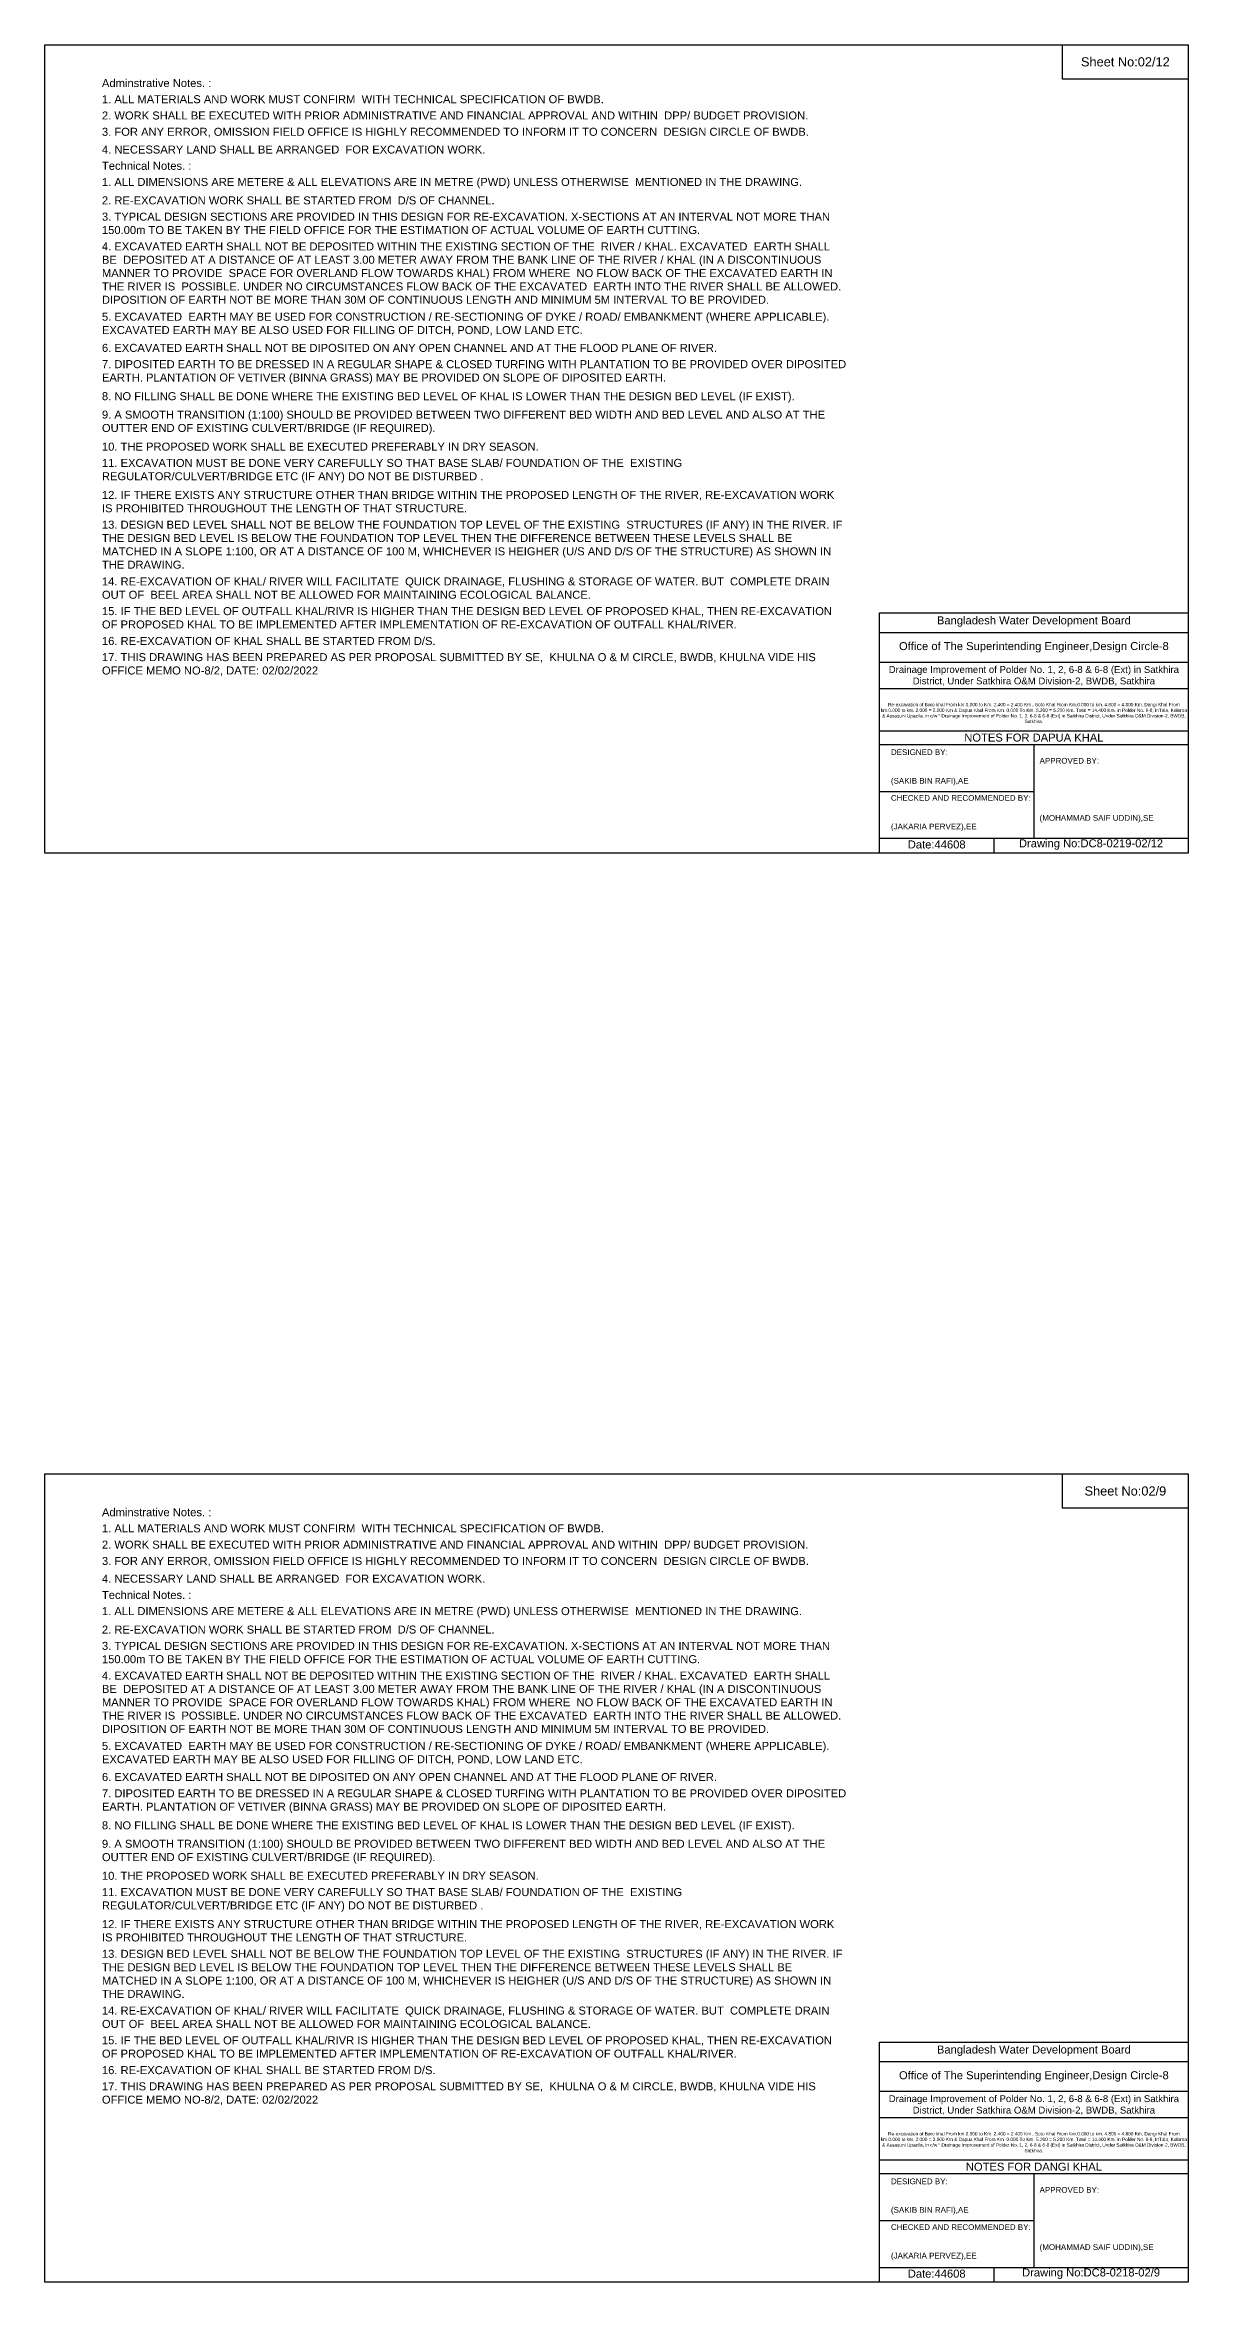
# Model space of a CAD drawing. Header units: inches. Extents: x 91000 to 218000, y -5656 to 30000.
# Drawn here: x 110000 to 118000, y 14344 to 30000 of the extents above; entities that cross this region are included whole.
import ezdxf

# ---------------------------------------------------------------- set-up
doc = ezdxf.new("R2010")
doc.units = ezdxf.units.IN
doc.header["$LTSCALE"] = 7
doc.header["$MEASUREMENT"] = 0
doc.styles.get("Standard").update_dxf_attribs({"font": 'arial.ttf'})

msp = doc.modelspace()

# ---------------------------------------------------------------- linework, layer by layer
for points in [[(110000, 30000), (118000, 30000), (118000, 24344), (110000, 24344)], [(117120, 30000), (118000, 30000), (118000, 29760), (117120, 29760)], [(110000, 20000), (118000, 20000), (118000, 14344), (110000, 14344)], [(117120, 20000), (118000, 20000), (118000, 19760), (117120, 19760)]]:
    msp.add_lwpolyline(points, close=True)
for points in [[(115840, 24344), (115840, 26024), (118000, 26024)], [(115840, 25888), (118000, 25888)], [(115840, 25680), (118000, 25680)], [(115840, 25496), (118000, 25496)], [(115840, 25200), (118000, 25200)], [(115840, 25104), (118000, 25104)], [(116920, 25104), (116920, 24448)], [(115840, 24776), (116920, 24776)], [(115840, 24448), (118000, 24448)], [(116640, 24448), (116640, 24344)], [(115840, 14344), (115840, 16024), (118000, 16024)], [(115840, 15888), (118000, 15888)], [(115840, 15680), (118000, 15680)], [(115840, 15496), (118000, 15496)], [(115840, 15200), (118000, 15200)], [(115840, 15104), (118000, 15104)], [(116920, 15104), (116920, 14448)], [(115840, 14776), (116920, 14776)], [(115840, 14448), (118000, 14448)], [(116640, 14448), (116640, 14344)]]:
    msp.add_lwpolyline(points)

# ---------------------------------------------------------------- texts
at = {"attachment_point": 5}
for s, insert, char_height in [('Sheet No:02/12', (117560, 29880), 64), ('Bangladesh Water Development Board', (116920, 25964), 56), ('Office of The Superintending Engineer,Design Circle-8', (116920, 25784), 56), ('Sheet No:02/9', (117560, 19880), 64), ('Bangladesh Water Development Board', (116920, 15964), 56), ('Office of The Superintending Engineer,Design Circle-8', (116920, 15784), 56)]:
    msp.add_mtext(s, dxfattribs=dict(at, insert=insert, char_height=char_height))
for s, insert, char_height, width, attachment_point in [('Adminstrative Notes. :', (110400, 29760), 56, 5200, 1), ('1. ALL MATERIALS AND WORK MUST CONFIRM  WITH TECHNICAL SPECIFICATION OF BWDB.', (110400, 29647), 56, 5200, 1), ('2. WORK SHALL BE EXECUTED WITH PRIOR ADMINISTRATIVE AND FINANCIAL APPROVAL AND WITHIN  DPP/ BUDGET PROVISION.', (110400, 29533), 56, 5200, 1), ('4. NECESSARY LAND SHALL BE ARRANGED  FOR EXCAVATION WORK. ', (110400, 29295), 56, 5200, 1), ('3. FOR ANY ERROR, OMISSION FIELD OFFICE IS HIGHLY RECOMMENDED TO INFORM IT TO CONCERN  DESIGN CIRCLE OF BWDB.', (110400, 29419), 56, 5200, 1), ('Technical Notes. :', (110400, 29181), 56, 5200, 1), ('1. ALL DIMENSIONS ARE METERE & ALL ELEVATIONS ARE IN METRE (PWD) UNLESS OTHERWISE  MENTIONED IN THE DRAWING.', (110400, 29068), 56, 5200, 1), ('3. TYPICAL DESIGN SECTIONS ARE PROVIDED IN THIS DESIGN FOR RE-EXCAVATION. X-SECTIONS AT AN INTERVAL NOT MORE THAN 150.00m TO BE TAKEN BY THE FIELD OFFICE FOR THE ESTIMATION OF ACTUAL VOLUME OF EARTH CUTTING.', (110400, 28825), 56, 5200, 1), ('2. RE-EXCAVATION WORK SHALL BE STARTED FROM  D/S OF CHANNEL.', (110400, 28939), 56, 5200, 1), ('4. EXCAVATED EARTH SHALL NOT BE DEPOSITED WITHIN THE EXISTING SECTION OF THE  RIVER / KHAL. EXCAVATED  EARTH SHALL BE  DEPOSITED AT A DISTANCE OF AT LEAST 3.00 METER AWAY FROM THE BANK LINE OF THE RIVER / KHAL (IN A DISCONTINUOUS  MANNER TO PROVIDE  SPACE FOR OVERLAND FLOW TOWARDS KHAL) FROM WHERE  NO FLOW BACK OF THE EXCAVATED EARTH IN THE RIVER IS  POSSIBLE. UNDER NO CIRCUMSTANCES FLOW BACK OF THE EXCAVATED  EARTH INTO THE RIVER SHALL BE ALLOWED. DIPOSITION OF EARTH NOT BE MORE THAN 30M OF CONTINUOUS LENGTH AND MINIMUM 5M INTERVAL TO BE PROVIDED.', (110400, 28617), 56, 5200, 1), ('5. EXCAVATED  EARTH MAY BE USED FOR CONSTRUCTION / RE-SECTIONING OF DYKE / ROAD/ EMBANKMENT (WHERE APPLICABLE). EXCAVATED EARTH MAY BE ALSO USED FOR FILLING OF DITCH, POND, LOW LAND ETC.', (110400, 28125), 56, 5200, 1), ('6. EXCAVATED EARTH SHALL NOT BE DIPOSITED ON ANY OPEN CHANNEL AND AT THE FLOOD PLANE OF RIVER.', (110400, 27907), 56, 5200, 1), ('7. DIPOSITED EARTH TO BE DRESSED IN A REGULAR SHAPE & CLOSED TURFING WITH PLANTATION TO BE PROVIDED OVER DIPOSITED EARTH. PLANTATION OF VETIVER (BINNA GRASS) MAY BE PROVIDED ON SLOPE OF DIPOSITED EARTH.^J', (110400, 27793), 56, 5200, 1), ('8. NO FILLING SHALL BE DONE WHERE THE EXISTING BED LEVEL OF KHAL IS LOWER THAN THE DESIGN BED LEVEL (IF EXIST).', (110400, 27569), 56, 5200, 1), ('9. A SMOOTH TRANSITION (1:100) SHOULD BE PROVIDED BETWEEN TWO DIFFERENT BED WIDTH AND BED LEVEL AND ALSO AT THE OUTTER END OF EXISTING CULVERT/BRIDGE (IF REQUIRED).', (110400, 27440), 56, 5200, 1), ('10. THE PROPOSED WORK SHALL BE EXECUTED PREFERABLY IN DRY SEASON.', (110400, 27216), 56, 5200, 1), ('11. EXCAVATION MUST BE DONE VERY CAREFULLY SO THAT BASE SLAB/ FOUNDATION OF THE  EXISTING REGULATOR/CULVERT/BRIDGE ETC (IF ANY) DO NOT BE DISTURBED .^J', (110400, 27102), 56, 5200, 1), ('12. IF THERE EXISTS ANY STRUCTURE OTHER THAN BRIDGE WITHIN THE PROPOSED LENGTH OF THE RIVER, RE-EXCAVATION WORK IS PROHIBITED THROUGHOUT THE LENGTH OF THAT STRUCTURE.', (110400, 26878), 56, 5200, 1), ('13. DESIGN BED LEVEL SHALL NOT BE BELOW THE FOUNDATION TOP LEVEL OF THE EXISTING  STRUCTURES (IF ANY) IN THE RIVER. IF THE DESIGN BED LEVEL IS BELOW THE FOUNDATION TOP LEVEL THEN THE DIFFERENCE BETWEEN THESE LEVELS SHALL BE MATCHED IN A SLOPE 1:100, OR AT A DISTANCE OF 100 M, WHICHEVER IS HEIGHER (U/S AND D/S OF THE STRUCTURE) AS SHOWN IN THE DRAWING.', (110400, 26670), 56, 5200, 1), ('14. RE-EXCAVATION OF KHAL/ RIVER WILL FACILITATE  QUICK DRAINAGE, FLUSHING & STORAGE OF WATER. BUT  COMPLETE DRAIN OUT OF  BEEL AREA SHALL NOT BE ALLOWED FOR MAINTAINING ECOLOGICAL BALANCE.', (110400, 26273), 56, 5200, 1), ('15. IF THE BED LEVEL OF OUTFALL KHAL/RIVR IS HIGHER THAN THE DESIGN BED LEVEL OF PROPOSED KHAL, THEN RE-EXCAVATION OF PROPOSED KHAL TO BE IMPLEMENTED AFTER IMPLEMENTATION OF RE-EXCAVATION OF OUTFALL KHAL/RIVER.', (110400, 26065), 56, 5200, 1), ('16. RE-EXCAVATION OF KHAL SHALL BE STARTED FROM D/S.', (110400, 25856), 56, 5200, 1), ('17. THIS DRAWING HAS BEEN PREPARED AS PER PROPOSAL SUBMITTED BY SE,  KHULNA O & M CIRCLE, BWDB, KHULNA VIDE HIS OFFICE MEMO NO-8/2, DATE: 02/02/2022 ', (110400, 25743), 56, 5200, 1), ('Drainage Improvement of Polder No. 1, 2, 6-8 & 6-8 (Ext) in Satkhira District, Under Satkhira O&M Division-2, BWDB, Satkhira', (116920, 25584), 48, 2240, 5), ('Re-excavation of Boro khal From km.0.000 to Km. 2.400 = 2.400 Km , Soto Khal From Km.0.000 to km. 4.800 = 4.800 Km, Dangi Khal From km.0.000 to km. 2.000 = 2.000 Km & Dapua Khal From Km. 0.000 To Km. 5.200 = 5.200 Km. Total = 14.400 Km. in Polder No. 6-8, InTala, Kolaroa & Assasuni Upazila, in c/w “ Drainage Improvement of Polder No. 1, 2, 6-8 & 6-8 (Ext) in Satkhira District, Under Satkhira O&M Division-2, BWDB, Satkhira.', (116920, 25324), 23.565, 2160, 5), ('DESIGNED BY:^J^J^J(SAKIB BIN RAFI),AE', (115920, 24944), 40, 1120, 4), ('NOTES FOR DAPUA KHAL', (116920, 25152), 56, 2240, 5), ('APPROVED BY:^J^J^J^J^J^J(MOHAMMAD SAIF UDDIN),SE', (116960, 24784), 40, 1120, 4), ('CHECKED AND RECOMMENDED BY:^J^J^J(JAKARIA PERVEZ),EE', (115920, 24624), 40, 1120, 4), ('Date:44608', (116240, 24404), 56, 1120, 5), ('Drawing No:DC8-0219-02/12', (117320, 24404), 56, 1760, 5), ('Adminstrative Notes. :', (110400, 19760), 56, 5200, 1), ('1. ALL MATERIALS AND WORK MUST CONFIRM  WITH TECHNICAL SPECIFICATION OF BWDB.', (110400, 19647), 56, 5200, 1), ('3. FOR ANY ERROR, OMISSION FIELD OFFICE IS HIGHLY RECOMMENDED TO INFORM IT TO CONCERN  DESIGN CIRCLE OF BWDB.', (110400, 19419), 56, 5200, 1), ('2. WORK SHALL BE EXECUTED WITH PRIOR ADMINISTRATIVE AND FINANCIAL APPROVAL AND WITHIN  DPP/ BUDGET PROVISION.', (110400, 19533), 56, 5200, 1), ('4. NECESSARY LAND SHALL BE ARRANGED  FOR EXCAVATION WORK. ', (110400, 19295), 56, 5200, 1), ('Technical Notes. :', (110400, 19181), 56, 5200, 1), ('1. ALL DIMENSIONS ARE METERE & ALL ELEVATIONS ARE IN METRE (PWD) UNLESS OTHERWISE  MENTIONED IN THE DRAWING.', (110400, 19068), 56, 5200, 1), ('3. TYPICAL DESIGN SECTIONS ARE PROVIDED IN THIS DESIGN FOR RE-EXCAVATION. X-SECTIONS AT AN INTERVAL NOT MORE THAN 150.00m TO BE TAKEN BY THE FIELD OFFICE FOR THE ESTIMATION OF ACTUAL VOLUME OF EARTH CUTTING.', (110400, 18825), 56, 5200, 1), ('2. RE-EXCAVATION WORK SHALL BE STARTED FROM  D/S OF CHANNEL.', (110400, 18939), 56, 5200, 1), ('4. EXCAVATED EARTH SHALL NOT BE DEPOSITED WITHIN THE EXISTING SECTION OF THE  RIVER / KHAL. EXCAVATED  EARTH SHALL BE  DEPOSITED AT A DISTANCE OF AT LEAST 3.00 METER AWAY FROM THE BANK LINE OF THE RIVER / KHAL (IN A DISCONTINUOUS  MANNER TO PROVIDE  SPACE FOR OVERLAND FLOW TOWARDS KHAL) FROM WHERE  NO FLOW BACK OF THE EXCAVATED EARTH IN THE RIVER IS  POSSIBLE. UNDER NO CIRCUMSTANCES FLOW BACK OF THE EXCAVATED  EARTH INTO THE RIVER SHALL BE ALLOWED. DIPOSITION OF EARTH NOT BE MORE THAN 30M OF CONTINUOUS LENGTH AND MINIMUM 5M INTERVAL TO BE PROVIDED.', (110400, 18617), 56, 5200, 1), ('5. EXCAVATED  EARTH MAY BE USED FOR CONSTRUCTION / RE-SECTIONING OF DYKE / ROAD/ EMBANKMENT (WHERE APPLICABLE). EXCAVATED EARTH MAY BE ALSO USED FOR FILLING OF DITCH, POND, LOW LAND ETC.', (110400, 18125), 56, 5200, 1), ('6. EXCAVATED EARTH SHALL NOT BE DIPOSITED ON ANY OPEN CHANNEL AND AT THE FLOOD PLANE OF RIVER.', (110400, 17907), 56, 5200, 1), ('7. DIPOSITED EARTH TO BE DRESSED IN A REGULAR SHAPE & CLOSED TURFING WITH PLANTATION TO BE PROVIDED OVER DIPOSITED EARTH. PLANTATION OF VETIVER (BINNA GRASS) MAY BE PROVIDED ON SLOPE OF DIPOSITED EARTH.^J', (110400, 17793), 56, 5200, 1), ('8. NO FILLING SHALL BE DONE WHERE THE EXISTING BED LEVEL OF KHAL IS LOWER THAN THE DESIGN BED LEVEL (IF EXIST).', (110400, 17569), 56, 5200, 1), ('9. A SMOOTH TRANSITION (1:100) SHOULD BE PROVIDED BETWEEN TWO DIFFERENT BED WIDTH AND BED LEVEL AND ALSO AT THE OUTTER END OF EXISTING CULVERT/BRIDGE (IF REQUIRED).', (110400, 17440), 56, 5200, 1), ('10. THE PROPOSED WORK SHALL BE EXECUTED PREFERABLY IN DRY SEASON.', (110400, 17216), 56, 5200, 1), ('11. EXCAVATION MUST BE DONE VERY CAREFULLY SO THAT BASE SLAB/ FOUNDATION OF THE  EXISTING REGULATOR/CULVERT/BRIDGE ETC (IF ANY) DO NOT BE DISTURBED .^J', (110400, 17102), 56, 5200, 1), ('12. IF THERE EXISTS ANY STRUCTURE OTHER THAN BRIDGE WITHIN THE PROPOSED LENGTH OF THE RIVER, RE-EXCAVATION WORK IS PROHIBITED THROUGHOUT THE LENGTH OF THAT STRUCTURE.', (110400, 16878), 56, 5200, 1), ('13. DESIGN BED LEVEL SHALL NOT BE BELOW THE FOUNDATION TOP LEVEL OF THE EXISTING  STRUCTURES (IF ANY) IN THE RIVER. IF THE DESIGN BED LEVEL IS BELOW THE FOUNDATION TOP LEVEL THEN THE DIFFERENCE BETWEEN THESE LEVELS SHALL BE MATCHED IN A SLOPE 1:100, OR AT A DISTANCE OF 100 M, WHICHEVER IS HEIGHER (U/S AND D/S OF THE STRUCTURE) AS SHOWN IN THE DRAWING.', (110400, 16670), 56, 5200, 1), ('14. RE-EXCAVATION OF KHAL/ RIVER WILL FACILITATE  QUICK DRAINAGE, FLUSHING & STORAGE OF WATER. BUT  COMPLETE DRAIN OUT OF  BEEL AREA SHALL NOT BE ALLOWED FOR MAINTAINING ECOLOGICAL BALANCE.', (110400, 16273), 56, 5200, 1), ('15. IF THE BED LEVEL OF OUTFALL KHAL/RIVR IS HIGHER THAN THE DESIGN BED LEVEL OF PROPOSED KHAL, THEN RE-EXCAVATION OF PROPOSED KHAL TO BE IMPLEMENTED AFTER IMPLEMENTATION OF RE-EXCAVATION OF OUTFALL KHAL/RIVER.', (110400, 16065), 56, 5200, 1), ('16. RE-EXCAVATION OF KHAL SHALL BE STARTED FROM D/S.', (110400, 15856), 56, 5200, 1), ('17. THIS DRAWING HAS BEEN PREPARED AS PER PROPOSAL SUBMITTED BY SE,  KHULNA O & M CIRCLE, BWDB, KHULNA VIDE HIS OFFICE MEMO NO-8/2, DATE: 02/02/2022 ', (110400, 15743), 56, 5200, 1), ('Drainage Improvement of Polder No. 1, 2, 6-8 & 6-8 (Ext) in Satkhira District, Under Satkhira O&M Division-2, BWDB, Satkhira', (116920, 15584), 48, 2240, 5), ('Re-excavation of Boro khal From km.0.000 to Km. 2.400 = 2.400 Km , Soto Khal From Km.0.000 to km. 4.800 = 4.800 Km, Dangi Khal From km.0.000 to km. 2.000 = 2.000 Km & Dapua Khal From Km. 0.000 To Km. 5.200 = 5.200 Km. Total = 14.400 Km. in Polder No. 6-8, InTala, Kolaroa & Assasuni Upazila, in c/w “ Drainage Improvement of Polder No. 1, 2, 6-8 & 6-8 (Ext) in Satkhira District, Under Satkhira O&M Division-2, BWDB, Satkhira.', (116920, 15324), 23.565, 2160, 5), ('DESIGNED BY:^J^J^J(SAKIB BIN RAFI),AE', (115920, 14944), 40, 1120, 4), ('NOTES FOR DANGI KHAL', (116920, 15152), 56, 2240, 5), ('APPROVED BY:^J^J^J^J^J^J(MOHAMMAD SAIF UDDIN),SE', (116960, 14784), 40, 1120, 4), ('CHECKED AND RECOMMENDED BY:^J^J^J(JAKARIA PERVEZ),EE', (115920, 14624), 40, 1120, 4), ('Date:44608', (116240, 14404), 56, 1120, 5), ('Drawing No:DC8-0218-02/9', (117320, 14404), 56, 1760, 5)]:
    msp.add_mtext(s, dxfattribs=dict(insert=insert, char_height=char_height, width=width, attachment_point=attachment_point))

doc.saveas('drawing.dxf')
